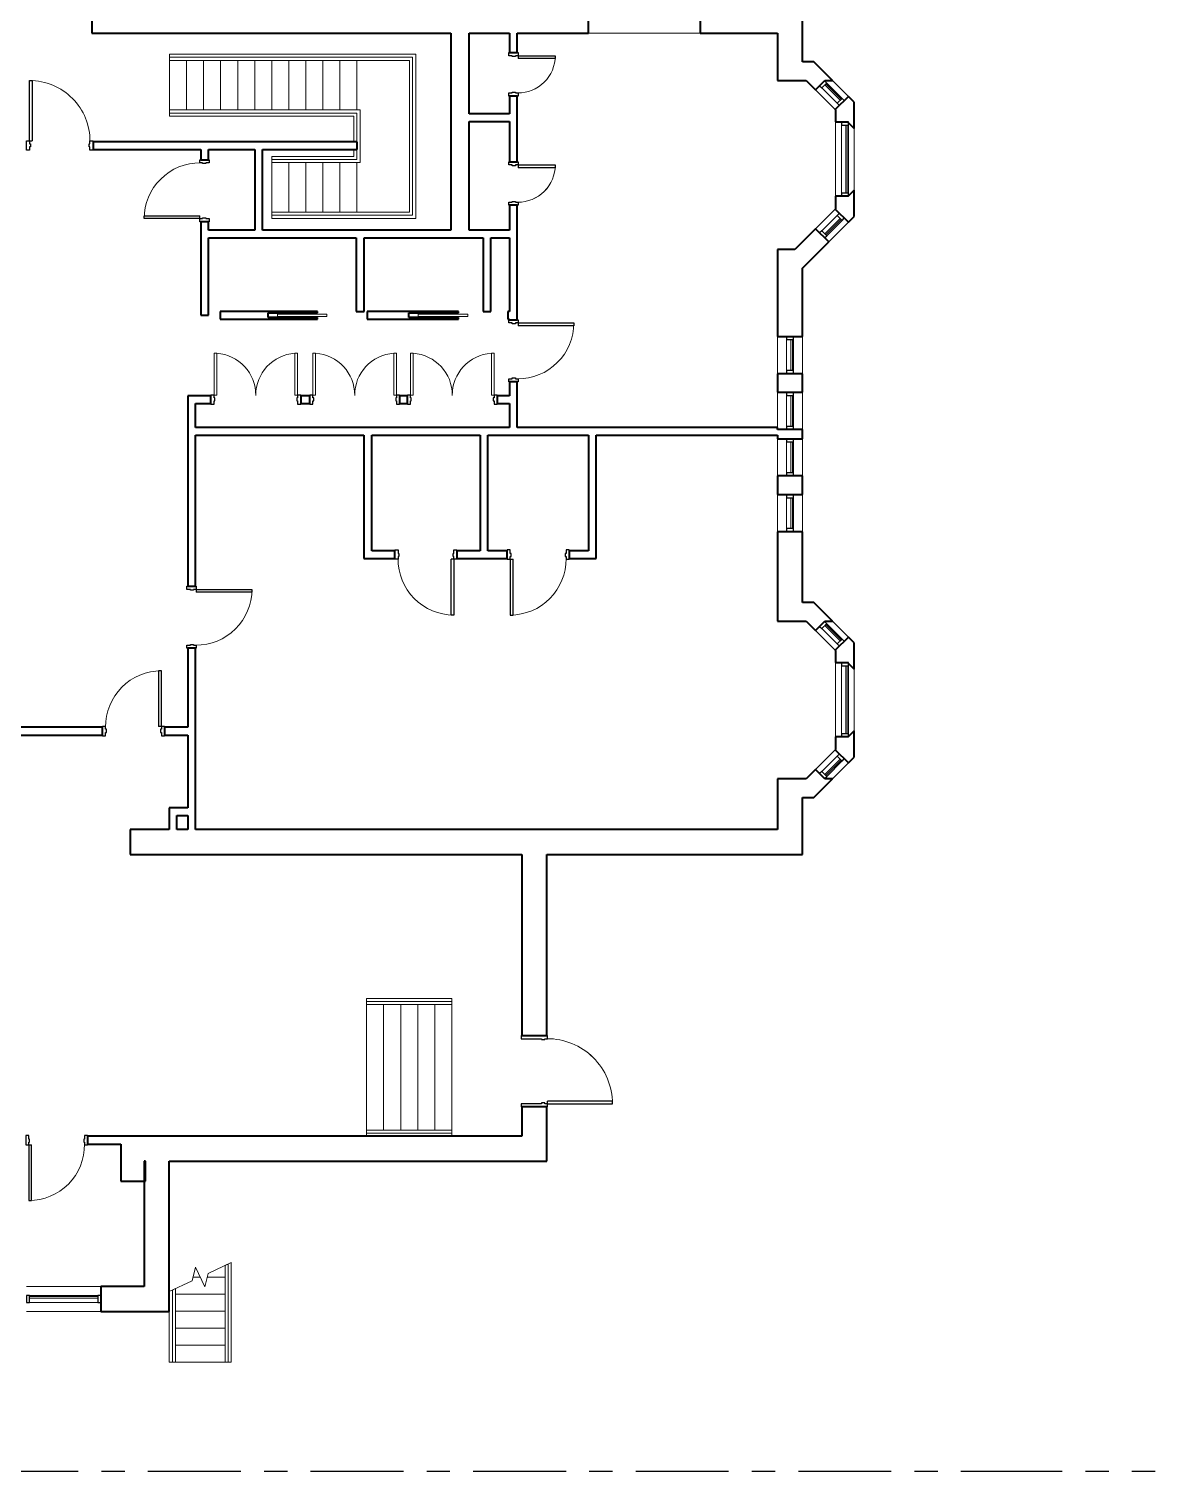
# Model space of a CAD drawing. Header units: inches. Extents: x -1361 to 84, y -1428 to 872.
# Drawn here: x -643 to 84, y -1174 to -243 of the extents above; entities that cross this region are included whole.
import ezdxf

# ---------------------------------------------------------------- set-up
doc = ezdxf.new("R2010")
doc.units = ezdxf.units.IN
doc.header["$MEASUREMENT"] = 0
doc.linetypes.add('Grid Line', pattern=[105, 60, -15, 15, -15])
for name, color, linetype, lineweight in [('A-DOOR', 31, 'Continuous', 15), ('A-DOOR-FRAM', 31, 'Continuous', 25), ('A-FLOR-HRAL', 11, 'Continuous', 9), ('A-GLAZ-CURT', 52, 'Continuous', 9), ('A-GLAZ-CWMG', 51, 'Continuous', 9), ('A-WALL', 113, 'Continuous', 15), ('I-WALL', 2, 'Continuous', 15), ('S-GRID', 1, 'Continuous', 9), ('S-STRS', 31, 'Continuous', 9), ('S-STRS-MBND', 31, 'Continuous', 9)]:
    doc.layers.add(name, color=color, linetype=linetype, lineweight=lineweight)

# ---------------------------------------------------------------- blocks, each defined once
blk = doc.blocks.new('Door-Single_CE_ - HM Door-2_ HM Frame-5121650-BASEMENT Map Export')
at = {"layer": 'A-DOOR'}
for p, q in [((16.25, -39), (16.25, -3)), ((16.25, -3), (18, -3)), ((18, -3), (18, -39)), ((18, -39), (16.25, -39))]:
    blk.add_line(p, q, dxfattribs=at)
at = {"layer": 'A-DOOR', "lineweight": 25}
for p, q in [((16.25, -39), (16.25, -3)), ((18, -3), (16.25, -3)), ((18, -3), (18, -39)), ((18, -39), (16.25, -39))]:
    blk.add_line(p, q, dxfattribs=at)
at = {"layer": 'A-DOOR', "lineweight": 9}
blk.add_arc((18, -3), 36, 179.5, 270, dxfattribs=at)
blk.add_arc((18, -3), 36, 179.5, 270, dxfattribs=at)
blk.add_arc((18, -3), 36, 179.5, 270, dxfattribs=at)
blk.add_arc((18, -3), 36, 179.5, 270, dxfattribs=at)
at = {"layer": 'A-DOOR-FRAM'}
for p, q in [((-20, 3), (-18, 3)), ((-20, -3), (-20, 3)), ((-18, 3), (-18, 0.75)), ((-18, 0.75), (-17.5, 0.75)), ((-17.5, 0.75), (-17.5, -1.25)), ((17.5, 0.75), (18, 0.75)), ((17.5, -1.25), (17.5, 0.75)), ((18, 3), (20, 3)), ((18, 0.75), (18, 3)), ((20, 3), (20, -3)), ((-18, -3), (-20, -3)), ((-18, -1.25), (-18, -3)), ((-17.5, -1.25), (-18, -1.25)), ((18, -1.25), (17.5, -1.25)), ((18, -3), (18, -1.25)), ((20, -3), (18, -3))]:
    blk.add_line(p, q, dxfattribs=at)
blk = doc.blocks.new('Door-Single_CE_ - HM Door-2_ HM Frame-5139876-BASEMENT Map Export')
at = {"layer": 'A-DOOR'}
for p, q in [((18, 39), (16.25, 39)), ((16.25, 39), (16.25, 3)), ((18, 3), (18, 39)), ((16.25, 3), (18, 3))]:
    blk.add_line(p, q, dxfattribs=at)
at = {"layer": 'A-DOOR', "lineweight": 25}
for p, q in [((18, 39), (16.25, 39)), ((16.25, 39), (16.25, 3)), ((18, 3), (18, 39)), ((18, 3), (16.25, 3))]:
    blk.add_line(p, q, dxfattribs=at)
at = {"layer": 'A-DOOR', "lineweight": 9}
blk.add_arc((18, 3), 36, 90, 180.5, dxfattribs=at)
blk.add_arc((18, 3), 36, 90, 180.5, dxfattribs=at)
blk.add_arc((18, 3), 36, 90, 180.5, dxfattribs=at)
blk.add_arc((18, 3), 36, 90, 180.5, dxfattribs=at)
at = {"layer": 'A-DOOR-FRAM'}
for p, q in [((-18, 3), (-20, 3)), ((-20, 3), (-20, -3)), ((-18, 1.25), (-18, 3)), ((-17.5, 1.25), (-18, 1.25)), ((-17.5, -0.75), (-17.5, 1.25)), ((18, 1.25), (17.5, 1.25)), ((17.5, 1.25), (17.5, -0.75)), ((20, 3), (18, 3)), ((18, 3), (18, 1.25)), ((20, -3), (20, 3)), ((-20, -3), (-18, -3)), ((-18, -3), (-18, -0.75)), ((-18, -0.75), (-17.5, -0.75)), ((17.5, -0.75), (18, -0.75)), ((18, -0.75), (18, -3)), ((18, -3), (20, -3))]:
    blk.add_line(p, q, dxfattribs=at)
blk = doc.blocks.new('Door-Single_CE_ - HM Door-2_ HM Frame-5212020-BASEMENT Map Export')
at = {"layer": 'A-DOOR'}
for p, q in [((10.25, -27), (10.25, -3)), ((10.25, -3), (12, -3)), ((12, -3), (12, -27)), ((12, -27), (10.25, -27))]:
    blk.add_line(p, q, dxfattribs=at)
at = {"layer": 'A-DOOR', "lineweight": 25}
for p, q in [((10.25, -27), (10.25, -3)), ((12, -3), (10.25, -3)), ((12, -3), (12, -27)), ((12, -27), (10.25, -27))]:
    blk.add_line(p, q, dxfattribs=at)
at = {"layer": 'A-DOOR', "lineweight": 9}
for start in [179.38763, 179.38763, 179.5, 179.5]:
    blk.add_arc((12, -3), 24, start, 270, dxfattribs=at)
at = {"layer": 'A-DOOR-FRAM'}
for p, q in [((-14, 3), (-12, 3)), ((-14, -3), (-14, 3)), ((-12, 3), (-12, 0.75)), ((-12, 0.75), (-11.5, 0.75)), ((-11.5, 0.75), (-11.5, -1.25)), ((11.5, 0.75), (12, 0.75)), ((11.5, -1.25), (11.5, 0.75)), ((12, 3), (14, 3)), ((12, 0.75), (12, 3)), ((14, 3), (14, -3)), ((-12, -3), (-14, -3)), ((-12, -1.25), (-12, -3)), ((-11.5, -1.25), (-12, -1.25)), ((12, -1.25), (11.5, -1.25)), ((12, -3), (12, -1.25)), ((14, -3), (12, -3))]:
    blk.add_line(p, q, dxfattribs=at)
blk = doc.blocks.new('Door-Single_CE_ - HM Door-2_ HM Frame-5155542-BASEMENT Map Export')
at = {"layer": 'A-DOOR'}
for p, q in [((21, 50.5), (19.25, 50.5)), ((19.25, 50.5), (19.25, 8.5)), ((21, 8.5), (21, 50.5)), ((19.25, 8.5), (21, 8.5))]:
    blk.add_line(p, q, dxfattribs=at)
at = {"layer": 'A-DOOR', "lineweight": 25}
for p, q in [((21, 50.5), (19.25, 50.5)), ((19.25, 50.5), (19.25, 8.5)), ((21, 8.5), (21, 50.5)), ((21, 8.5), (19.25, 8.5))]:
    blk.add_line(p, q, dxfattribs=at)
at = {"layer": 'A-DOOR', "lineweight": 9}
for end in [180.5, 180.5, 180.46291, 180.46291]:
    blk.add_arc((21, 8.5), 42, 90, end, dxfattribs=at)
at = {"layer": 'A-DOOR-FRAM'}
for p, q in [((-21, 8.5), (-23, 8.5)), ((-23, 8.5), (-23, -8.5)), ((-21, 6.75), (-21, 8.5)), ((-20.5, 6.75), (-21, 6.75)), ((-21, -8.5), (-21, 4.75)), ((-21, 4.75), (-20.5, 4.75)), ((-20.5, 4.75), (-20.5, 6.75)), ((21, 6.75), (20.5, 6.75)), ((20.5, 6.75), (20.5, 4.75)), ((20.5, 4.75), (21, 4.75)), ((23, 8.5), (21, 8.5)), ((21, 8.5), (21, 6.75)), ((21, 4.75), (21, -8.5)), ((23, -8.5), (23, 8.5)), ((-23, -8.5), (-21, -8.5)), ((21, -8.5), (23, -8.5))]:
    blk.add_line(p, q, dxfattribs=at)
blk = doc.blocks.new('Door-Single_CE_ - HM Door-2_ HM Frame-5154372-BASEMENT Map Export')
at = {"layer": 'A-DOOR'}
for p, q in [((17.75, -42), (17.75, -3)), ((17.75, -3), (19.5, -3)), ((19.5, -3), (19.5, -42)), ((19.5, -42), (17.75, -42))]:
    blk.add_line(p, q, dxfattribs=at)
at = {"layer": 'A-DOOR', "lineweight": 25}
for p, q in [((17.75, -42), (17.75, -3)), ((19.5, -3), (17.75, -3)), ((19.5, -3), (19.5, -42)), ((19.5, -42), (17.75, -42))]:
    blk.add_line(p, q, dxfattribs=at)
at = {"layer": 'A-DOOR', "lineweight": 9}
for start in [179.5, 179.5, 179.51962, 179.51962]:
    blk.add_arc((19.5, -3), 39, start, 270, dxfattribs=at)
at = {"layer": 'A-DOOR-FRAM'}
for p, q in [((-21.5, 3), (-19.5, 3)), ((-21.5, -3), (-21.5, 3)), ((-19.5, 3), (-19.5, 0.75)), ((-19.5, 0.75), (-19, 0.75)), ((-19, 0.75), (-19, -1.25)), ((19, 0.75), (19.5, 0.75)), ((19, -1.25), (19, 0.75)), ((19.5, 3), (21.5, 3)), ((19.5, 0.75), (19.5, 3)), ((21.5, 3), (21.5, -3)), ((-19.5, -3), (-21.5, -3)), ((-19.5, -1.25), (-19.5, -3)), ((-19, -1.25), (-19.5, -1.25)), ((19.5, -1.25), (19, -1.25)), ((19.5, -3), (19.5, -1.25)), ((21.5, -3), (19.5, -3))]:
    blk.add_line(p, q, dxfattribs=at)
blk = doc.blocks.new('Door-Double_CE_ - HM Door-2_ HM Frame-5154975-BASEMENT Map Export')
at = {"layer": 'A-DOOR'}
for p, q in [((-25.25, 30), (-27, 30)), ((-27, 30), (-27, 3)), ((-25.25, 3), (-25.25, 30)), ((27, 30), (25.25, 30)), ((25.25, 30), (25.25, 3)), ((27, 3), (27, 30)), ((-27, 3), (-25.25, 3)), ((25.25, 3), (27, 3))]:
    blk.add_line(p, q, dxfattribs=at)
at = {"layer": 'A-DOOR', "lineweight": 9}
for centre, start, end in [((-27, 3), 359.5, 86.26725), ((27, 3), 93.71158, 180.5)]:
    blk.add_arc(centre, 27, start, end, dxfattribs=at)
at = {"layer": 'A-DOOR-FRAM'}
for p, q in [((-27, 3), (-29, 3)), ((-29, 3), (-29, -3)), ((-27, 1.25), (-27, 3)), ((-26.5, 1.25), (-27, 1.25)), ((-26.5, -0.75), (-26.5, 1.25)), ((27, 1.25), (26.5, 1.25)), ((26.5, 1.25), (26.5, -0.75)), ((29, 3), (27, 3)), ((27, 3), (27, 1.25)), ((29, -3), (29, 3)), ((-29, -3), (-27, -3)), ((-27, -3), (-27, -0.75)), ((-27, -0.75), (-26.5, -0.75)), ((26.5, -0.75), (27, -0.75)), ((27, -0.75), (27, -3)), ((27, -3), (29, -3))]:
    blk.add_line(p, q, dxfattribs=at)
blk = doc.blocks.new('Railing - Railing-5157099-BASEMENT Map Export')
at = {"layer": 'A-FLOR-HRAL'}
for p, q in [((-514.3, -1040.2), (-516.3, -1041.13)), ((-516.3, -1103.59), (-516.3, -1041.13)), ((-514.3, -1103.59), (-514.3, -1040.2)), ((-514.3, -1103.59), (-516.3, -1103.59))]:
    blk.add_line(p, q, dxfattribs=at)
blk = doc.blocks.new('Railing - Railing-5157103-BASEMENT Map Export')
at = {"layer": 'A-FLOR-HRAL'}
for p, q in [((-548.3, -1056.05), (-550.3, -1056.98)), ((-550.3, -1103.59), (-550.3, -1056.98)), ((-548.3, -1103.59), (-548.3, -1056.05)), ((-548.3, -1103.59), (-550.3, -1103.59))]:
    blk.add_line(p, q, dxfattribs=at)
blk = doc.blocks.new('Railing - Railing-5157820-BASEMENT Map Export')
at = {"layer": 'A-FLOR-HRAL'}
for p, q in [((-424.85, -953.72), (-369.85, -953.72)), ((-424.85, -955.72), (-424.85, -953.72)), ((-424.85, -955.72), (-369.85, -955.72)), ((-369.85, -953.72), (-369.85, -955.72))]:
    blk.add_line(p, q, dxfattribs=at)
blk = doc.blocks.new('Railing - Railing-5157824-BASEMENT Map Export')
at = {"layer": 'A-FLOR-HRAL'}
for p, q in [((-424.85, -870.72), (-369.85, -870.72)), ((-424.85, -872.72), (-424.85, -870.72)), ((-424.85, -872.72), (-369.85, -872.72)), ((-369.85, -870.72), (-369.85, -872.72))]:
    blk.add_line(p, q, dxfattribs=at)
blk = doc.blocks.new('Railing - Railing-5194899-BASEMENT Map Export')
at = {"layer": 'A-FLOR-HRAL'}
for p, q in [((-552.11, -295.2), (-431.11, -295.2)), ((-552.11, -297.2), (-552.11, -295.2)), ((-552.11, -297.2), (-431.11, -297.2)), ((-431.11, -295.2), (-429.11, -295.2)), ((-431.11, -297.2), (-431.11, -315.73)), ((-429.11, -295.2), (-429.11, -329.2)), ((-431.11, -320.72), (-431.11, -327.2)), ((-486.11, -329.2), (-486.11, -327.2)), ((-431.11, -327.2), (-486.11, -327.2)), ((-429.11, -329.2), (-486.11, -329.2))]:
    blk.add_line(p, q, dxfattribs=at)
blk = doc.blocks.new('Railing - Railing-5194903-BASEMENT Map Export')
at = {"layer": 'A-FLOR-HRAL'}
for p, q in [((-552.11, -261.2), (-431.11, -261.2)), ((-552.11, -263.2), (-552.11, -261.2)), ((-552.11, -263.2), (-431.11, -263.2)), ((-431.11, -261.2), (-395.11, -261.2)), ((-431.11, -263.2), (-397.11, -263.2)), ((-397.11, -263.2), (-397.11, -361.2)), ((-395.11, -261.2), (-395.11, -363.2)), ((-486.11, -363.2), (-486.11, -361.2)), ((-431.11, -361.2), (-486.11, -361.2)), ((-397.11, -361.2), (-431.11, -361.2)), ((-431.11, -363.2), (-486.11, -363.2)), ((-395.11, -363.2), (-431.11, -363.2))]:
    blk.add_line(p, q, dxfattribs=at)
blk = doc.blocks.new('Door-Pocket-Single - Single Pocket Door-5172794-BASEMENT Map Export')
at = {"layer": 'A-DOOR'}
for p, q in [((-10, 0.75), (-42, 0.75)), ((-42, 0.75), (-42, -0.75)), ((-10, -0.75), (-10, 0.75)), ((-42, -0.75), (-10, -0.75))]:
    blk.add_line(p, q, dxfattribs=at)
blk = doc.blocks.new('System Panel - zGlazed-5232439-BASEMENT Map Export')
at = {"layer": 'A-GLAZ-CURT', "lineweight": 15}
for p, q in [((22, 1.5), (-22, 1.5)), ((-22, 1.5), (-22, 0.5)), ((-22, 0.5), (22, 0.5)), ((22, 0.5), (22, 1.5))]:
    blk.add_line(p, q, dxfattribs=at)
blk = doc.blocks.new('Rectangular Mullion - 4 1_2_ x 2_ Rectangular_CE_-5231149-BASEMENT Map Export')
at = {"layer": 'A-GLAZ-CWMG'}
for p, q in [((-598.49, -1060.47), (-642.49, -1060.47)), ((-598.49, -1064.97), (-642.49, -1064.97))]:
    blk.add_line(p, q, dxfattribs=at)
blk = doc.blocks.new('Rectangular Mullion - 4 1_2_ x 2_ Rectangular_CE_-5218122-BASEMENT Map Export')
at = {"layer": 'A-GLAZ-CWMG', "lineweight": 25}
for p, q in [((-2, 2.25), (0, 2.25)), ((-2, -2.25), (-2, 2.25)), ((0, 2.25), (0, -2.25)), ((0, -2.25), (-2, -2.25))]:
    blk.add_line(p, q, dxfattribs=at)
blk = doc.blocks.new('Rectangular Mullion - 4 1_2_ x 2_ Rectangular_CE_-5218123-BASEMENT Map Export')
at = {"layer": 'A-GLAZ-CWMG', "lineweight": 25}
for p, q in [((0, 2.25), (-2, 2.25)), ((-2, 2.25), (-2, -2.25)), ((0, -2.25), (0, 2.25)), ((-2, -2.25), (0, -2.25))]:
    blk.add_line(p, q, dxfattribs=at)
blk = doc.blocks.new('System Panel - zGlazed-5233774-BASEMENT Map Export')
at = {"layer": 'A-GLAZ-CURT', "lineweight": 15}
for p, q in [((22, -0.5), (-22, -0.5)), ((-22, -0.5), (-22, -1.5)), ((-22, -1.5), (22, -1.5)), ((22, -1.5), (22, -0.5))]:
    blk.add_line(p, q, dxfattribs=at)
blk = doc.blocks.new('Rectangular Mullion - 4 1_2_ x 2_ Rectangular_CE_-5233773-BASEMENT Map Export')
at = {"layer": 'A-GLAZ-CWMG'}
for p, q in [((-118.19, -653.96), (-118.19, -697.96)), ((-113.69, -653.96), (-113.69, -697.96))]:
    blk.add_line(p, q, dxfattribs=at)
blk = doc.blocks.new('Rectangular Mullion - 4 1_2_ x 2_ Rectangular_CE_-5233283-BASEMENT Map Export')
at = {"layer": 'A-GLAZ-CWMG', "lineweight": 25}
for p, q in [((-2, 2.25), (0, 2.25)), ((-2, -2.25), (-2, 2.25)), ((0, 2.25), (0, -2.25)), ((0, -2.25), (-2, -2.25))]:
    blk.add_line(p, q, dxfattribs=at)
blk = doc.blocks.new('Rectangular Mullion - 4 1_2_ x 2_ Rectangular_CE_-5233284-BASEMENT Map Export')
at = {"layer": 'A-GLAZ-CWMG', "lineweight": 25}
for p, q in [((0, 2.25), (-2, 2.25)), ((-2, 2.25), (-2, -2.25)), ((0, -2.25), (0, 2.25)), ((-2, -2.25), (0, -2.25))]:
    blk.add_line(p, q, dxfattribs=at)
blk = doc.blocks.new('System Panel - zGlazed-5233282-BASEMENT Map Export')
at = {"layer": 'A-GLAZ-CURT', "lineweight": 15}
for p, q in [((7, -0.5), (-7, -0.5)), ((-7, -0.5), (-7, -1.5)), ((-7, -1.5), (7, -1.5)), ((7, -1.5), (7, -0.5))]:
    blk.add_line(p, q, dxfattribs=at)
blk = doc.blocks.new('Rectangular Mullion - 4 1_2_ x 2_ Rectangular_CE_-5233258-BASEMENT Map Export')
at = {"layer": 'A-GLAZ-CWMG'}
for p, q in [((-1132.11, -636.74), (-1122.21, -626.84)), ((-1128.93, -639.92), (-1119.03, -630.02))]:
    blk.add_line(p, q, dxfattribs=at)
blk = doc.blocks.new('System Panel - zGlazed-5233281-BASEMENT Map Export')
at = {"layer": 'A-GLAZ-CURT', "lineweight": 15}
for p, q in [((7, 1.5), (-7, 1.5)), ((-7, 1.5), (-7, 0.5)), ((-7, 0.5), (7, 0.5)), ((7, 0.5), (7, 1.5))]:
    blk.add_line(p, q, dxfattribs=at)
blk = doc.blocks.new('Rectangular Mullion - 4 1_2_ x 2_ Rectangular_CE_-5233087-BASEMENT Map Export')
at = {"layer": 'A-GLAZ-CWMG'}
for p, q in [((-1132.11, -715.46), (-1122.21, -725.36)), ((-1128.93, -712.28), (-1119.03, -722.18))]:
    blk.add_line(p, q, dxfattribs=at)
blk = doc.blocks.new('System Panel - zGlazed-5234465-BASEMENT Map Export')
at = {"layer": 'A-GLAZ-CURT', "lineweight": 15}
for p, q in [((10, -0.5), (-10, -0.5)), ((-10, -0.5), (-10, -1.5)), ((-10, -1.5), (10, -1.5)), ((10, -1.5), (10, -0.5))]:
    blk.add_line(p, q, dxfattribs=at)
blk = doc.blocks.new('Rectangular Mullion - 4 1_2_ x 2_ Rectangular_CE_-5234464-BASEMENT Map Export')
at = {"layer": 'A-GLAZ-CWMG'}
for p, q in [((-153.65, -545.48), (-153.65, -565.48)), ((-149.15, -545.48), (-149.15, -565.48))]:
    blk.add_line(p, q, dxfattribs=at)

msp = doc.modelspace()

# ---------------------------------------------------------------- linework, layer by layer
at = {"layer": 'A-WALL', "lineweight": 40}
for p, q in [((-370.54, -245.72), (-370.54, -372.72)), ((-358.54, -297.72), (-358.54, -245.72)), ((-159.4, -264.24), (-159.4, -276.24)), ((-135.97, -264.24), (-143.4, -264.24)), ((-123.97, -276.24), (-135.97, -264.24)), ((-159.4, -276.24), (-140.94, -276.24)), ((-140.94, -276.24), (-134.92, -282.26)), ((-134.92, -282.26), (-128.9, -276.24)), ((-128.9, -276.24), (-123.97, -276.24)), ((-113.71, -286.5), (-122.19, -294.98)), ((-109.94, -290.26), (-113.71, -286.5)), ((-122.19, -294.98), (-121.94, -295.24)), ((-121.94, -295.24), (-121.94, -302.96)), ((-109.94, -307.24), (-109.94, -290.26)), ((-358.54, -372.72), (-358.54, -302.72)), ((-121.94, -302.96), (-114.21, -302.96)), ((-114.21, -302.96), (-109.94, -307.24)), ((-121.94, -350.96), (-121.94, -358.96)), ((-113.94, -350.96), (-121.94, -350.96)), ((-109.94, -346.96), (-113.94, -350.96)), ((-109.94, -363.93), (-109.94, -346.96)), ((-121.94, -358.96), (-122.19, -359.21)), ((-122.19, -359.21), (-113.71, -367.7)), ((-134.92, -371.94), (-148.21, -385.24)), ((-126.43, -380.43), (-134.92, -371.94)), ((-113.71, -367.7), (-109.94, -363.93)), ((-143.24, -397.24), (-126.43, -380.43)), ((-148.21, -385.24), (-159.4, -385.24)), ((-159.4, -385.24), (-159.4, -397.24)), ((-143.4, -397.24), (-143.24, -397.24)), ((-159.4, -613.24), (-159.4, -625.24)), ((-135.97, -613.24), (-143.4, -613.24)), ((-123.97, -625.24), (-135.97, -613.24)), ((-159.4, -625.24), (-140.94, -625.24)), ((-140.94, -625.24), (-134.92, -631.26)), ((-134.92, -631.26), (-128.9, -625.24)), ((-128.9, -625.24), (-123.97, -625.24)), ((-113.71, -635.5), (-122.19, -643.98)), ((-109.94, -639.26), (-113.71, -635.5)), ((-109.94, -656.24), (-109.94, -639.26)), ((-122.19, -643.98), (-121.94, -644.24)), ((-121.94, -644.24), (-121.94, -651.96)), ((-121.94, -651.96), (-114.21, -651.96)), ((-114.21, -651.96), (-109.94, -656.24)), ((-109.94, -695.96), (-113.94, -699.96)), ((-109.94, -712.93), (-109.94, -695.96)), ((-121.94, -699.96), (-121.94, -707.96)), ((-113.94, -699.96), (-121.94, -699.96)), ((-121.94, -707.96), (-122.19, -708.21)), ((-122.19, -708.21), (-113.71, -716.7)), ((-113.71, -716.7), (-109.94, -712.93)), ((-134.92, -720.94), (-140.94, -726.96)), ((-128.9, -726.96), (-134.92, -720.94)), ((-140.94, -726.96), (-159.4, -726.96)), ((-159.4, -726.96), (-159.4, -738.96)), ((-135.97, -738.96), (-123.97, -726.96)), ((-123.97, -726.96), (-128.9, -726.96)), ((-143.4, -738.96), (-135.97, -738.96))]:
    msp.add_line(p, q, dxfattribs=at)
at = {"layer": 'A-WALL'}
for p, q in [((-123.97, -276.24), (-113.71, -286.5)), ((-122.19, -294.98), (-134.92, -282.26)), ((-121.94, -350.96), (-121.94, -302.96)), ((-109.94, -307.24), (-109.94, -346.96)), ((-134.92, -371.94), (-122.19, -359.21)), ((-113.71, -367.7), (-126.43, -380.43)), ((-122.19, -643.98), (-134.92, -631.26)), ((-123.97, -625.24), (-113.71, -635.5)), ((-121.94, -699.96), (-121.94, -651.96)), ((-109.94, -656.24), (-109.94, -695.96)), ((-134.92, -720.94), (-122.19, -708.21)), ((-113.71, -716.7), (-123.97, -726.96))]:
    msp.add_line(p, q, dxfattribs=at)
at = {"layer": 'I-WALL', "lineweight": 40}
for p, q in [((-602.36, -229.72), (-602.36, -245.72)), ((-281.54, -245.72), (-281.54, -229.72)), ((-209.54, -229.72), (-209.54, -245.72)), ((-143.4, -264.24), (-143.4, -229.72)), ((-602.36, -245.72), (-370.54, -245.72)), ((-358.54, -245.72), (-332.54, -245.72)), ((-332.54, -245.72), (-332.54, -258.22)), ((-327.54, -245.72), (-281.54, -245.72)), ((-327.54, -258.22), (-327.54, -245.72)), ((-209.54, -245.72), (-159.4, -245.72)), ((-159.4, -245.72), (-159.4, -264.24)), ((-332.54, -258.22), (-327.54, -258.22)), ((-327.54, -286.22), (-332.54, -286.22)), ((-332.54, -286.22), (-332.54, -297.72)), ((-327.54, -328.72), (-327.54, -286.22)), ((-332.54, -297.72), (-358.54, -297.72)), ((-358.54, -302.72), (-332.54, -302.72)), ((-332.54, -302.72), (-332.54, -328.72)), ((-430.99, -315.72), (-601.49, -315.72)), ((-601.49, -315.72), (-601.49, -320.72)), ((-430.99, -320.72), (-430.99, -315.72)), ((-601.49, -320.72), (-531.99, -320.72)), ((-531.99, -320.72), (-531.99, -327.37)), ((-526.99, -327.37), (-526.99, -320.72)), ((-526.99, -320.72), (-496.99, -320.72)), ((-496.99, -320.72), (-496.99, -372.72)), ((-491.99, -320.72), (-430.99, -320.72)), ((-491.99, -372.72), (-491.99, -320.72)), ((-531.99, -327.37), (-526.99, -327.37)), ((-332.54, -328.72), (-327.54, -328.72)), ((-327.54, -356.72), (-332.54, -356.72)), ((-332.54, -356.72), (-332.54, -372.72)), ((-327.54, -430.72), (-327.54, -356.72)), ((-526.99, -367.37), (-531.99, -367.37)), ((-531.99, -367.37), (-531.99, -427.72)), ((-526.99, -372.72), (-526.99, -367.37)), ((-496.99, -372.72), (-526.99, -372.72)), ((-526.99, -427.72), (-526.99, -377.72)), ((-526.99, -377.72), (-431.49, -377.72)), ((-370.54, -372.72), (-491.99, -372.72)), ((-431.49, -377.72), (-431.49, -425.22)), ((-426.49, -377.72), (-349.54, -377.72)), ((-426.49, -425.22), (-426.49, -377.72)), ((-332.54, -372.72), (-358.54, -372.72)), ((-349.54, -377.72), (-349.54, -425.22)), ((-344.54, -377.72), (-332.54, -377.72)), ((-344.54, -425.22), (-344.54, -377.72)), ((-332.54, -377.72), (-332.54, -425.22)), ((-159.4, -397.24), (-159.4, -441.48)), ((-143.4, -441.48), (-143.4, -397.24)), ((-531.99, -427.72), (-526.99, -427.72)), ((-456.49, -425.22), (-519.4, -425.22)), ((-519.4, -425.22), (-519.4, -430.22)), ((-488.49, -429.22), (-488.49, -426.22)), ((-488.49, -426.22), (-456.49, -426.22)), ((-456.49, -426.22), (-456.49, -425.22)), ((-431.49, -425.22), (-426.49, -425.22)), ((-365.54, -425.22), (-424.49, -425.22)), ((-424.49, -425.22), (-424.49, -430.22)), ((-397.54, -429.22), (-397.54, -426.22)), ((-397.54, -426.22), (-365.54, -426.22)), ((-365.54, -426.22), (-365.54, -425.22)), ((-349.54, -425.22), (-344.54, -425.22)), ((-332.54, -425.22), (-333.54, -425.22)), ((-333.54, -425.22), (-333.54, -430.22)), ((-519.4, -430.22), (-456.49, -430.22)), ((-456.49, -429.22), (-488.49, -429.22)), ((-456.49, -430.22), (-456.49, -429.22)), ((-424.49, -430.22), (-365.54, -430.22)), ((-365.54, -429.22), (-397.54, -429.22)), ((-365.54, -430.22), (-365.54, -429.22)), ((-333.54, -430.22), (-332.54, -430.22)), ((-332.54, -430.22), (-332.54, -430.72)), ((-332.54, -430.72), (-327.54, -430.72)), ((-159.4, -441.48), (-143.4, -441.48)), ((-143.4, -465.48), (-159.4, -465.48)), ((-159.4, -465.48), (-159.4, -477.48)), ((-143.4, -477.48), (-143.4, -465.48)), ((-327.54, -470.72), (-332.54, -470.72)), ((-332.54, -470.72), (-332.54, -479.72)), ((-327.54, -500.22), (-327.54, -470.72)), ((-540.4, -479.72), (-540.4, -602.67)), ((-525.4, -479.72), (-540.4, -479.72)), ((-525.4, -484.72), (-525.4, -479.72)), ((-461.54, -479.72), (-467.4, -479.72)), ((-467.4, -479.72), (-467.4, -484.72)), ((-461.54, -484.72), (-461.54, -479.72)), ((-398.54, -479.72), (-403.54, -479.72)), ((-403.54, -479.72), (-403.54, -484.72)), ((-398.54, -484.72), (-398.54, -479.72)), ((-332.54, -479.72), (-340.54, -479.72)), ((-340.54, -479.72), (-340.54, -484.72)), ((-159.4, -477.48), (-143.4, -477.48)), ((-535.4, -500.22), (-535.4, -484.72)), ((-535.4, -484.72), (-525.4, -484.72)), ((-467.4, -484.72), (-461.54, -484.72)), ((-403.54, -484.72), (-398.54, -484.72)), ((-340.54, -484.72), (-332.54, -484.72)), ((-332.54, -484.72), (-332.54, -500.22)), ((-332.54, -500.22), (-535.4, -500.22)), ((-159.4, -500.22), (-327.54, -500.22)), ((-159.4, -501.48), (-159.4, -500.22)), ((-143.4, -501.48), (-159.4, -501.48)), ((-143.4, -507.48), (-143.4, -501.48)), ((-535.4, -602.67), (-535.4, -505.22)), ((-535.4, -505.22), (-426.54, -505.22)), ((-426.54, -505.22), (-426.54, -584.72)), ((-421.54, -505.22), (-351.54, -505.22)), ((-421.54, -579.72), (-421.54, -505.22)), ((-351.54, -505.22), (-351.54, -579.72)), ((-346.54, -505.22), (-281.54, -505.22)), ((-346.54, -579.72), (-346.54, -505.22)), ((-281.54, -505.22), (-281.54, -579.72)), ((-276.54, -505.22), (-159.4, -505.22)), ((-276.54, -584.72), (-276.54, -505.22)), ((-159.4, -505.22), (-159.4, -507.48)), ((-159.4, -507.48), (-143.4, -507.48)), ((-143.4, -531.48), (-159.4, -531.48)), ((-159.4, -531.48), (-159.4, -543.48)), ((-143.4, -543.48), (-143.4, -531.48)), ((-159.4, -543.48), (-143.4, -543.48)), ((-143.4, -567.48), (-159.4, -567.48)), ((-159.4, -567.48), (-159.4, -613.24)), ((-143.4, -613.24), (-143.4, -567.48)), ((-426.54, -584.72), (-406.54, -584.72)), ((-406.54, -579.72), (-421.54, -579.72)), ((-406.54, -584.72), (-406.54, -579.72)), ((-351.54, -579.72), (-366.54, -579.72)), ((-366.54, -579.72), (-366.54, -584.72)), ((-366.54, -584.72), (-334.04, -584.72)), ((-334.04, -579.72), (-346.54, -579.72)), ((-334.04, -584.72), (-334.04, -579.72)), ((-281.54, -579.72), (-294.04, -579.72)), ((-294.04, -579.72), (-294.04, -584.72)), ((-294.04, -584.72), (-276.54, -584.72)), ((-540.4, -602.67), (-535.4, -602.67)), ((-535.4, -642.67), (-540.4, -642.67)), ((-540.4, -642.67), (-540.4, -693.72)), ((-535.4, -759.72), (-535.4, -642.67)), ((-595.4, -693.72), (-682.49, -693.72)), ((-595.4, -698.72), (-595.4, -693.72)), ((-540.4, -693.72), (-555.4, -693.72)), ((-555.4, -693.72), (-555.4, -698.72)), ((-682.49, -698.72), (-595.4, -698.72)), ((-555.4, -698.72), (-540.4, -698.72)), ((-540.4, -698.72), (-540.4, -745.72)), ((-159.4, -738.96), (-159.4, -759.72)), ((-143.4, -775.72), (-143.4, -738.96)), ((-552.4, -745.72), (-552.4, -759.72)), ((-540.4, -745.72), (-552.4, -745.72)), ((-547.4, -759.72), (-547.4, -750.72)), ((-547.4, -750.72), (-540.4, -750.72)), ((-540.4, -750.72), (-540.4, -759.72)), ((-552.4, -759.72), (-577.56, -759.72)), ((-577.56, -759.72), (-577.56, -775.72)), ((-540.4, -759.72), (-547.4, -759.72)), ((-159.4, -759.72), (-535.4, -759.72)), ((-577.56, -775.72), (-324.56, -775.72)), ((-324.56, -775.72), (-324.56, -892.72)), ((-308.56, -775.72), (-143.4, -775.72)), ((-308.56, -892.72), (-308.56, -775.72)), ((-324.56, -892.72), (-308.56, -892.72)), ((-324.56, -938.72), (-324.56, -957.72)), ((-308.56, -938.72), (-324.56, -938.72)), ((-308.56, -973.72), (-308.56, -938.72)), ((-324.56, -957.72), (-605.01, -957.72)), ((-605.01, -957.72), (-605.01, -962.72)), ((-605.01, -962.72), (-583.56, -962.72)), ((-583.56, -962.72), (-583.56, -986.72)), ((-568.4, -973.72), (-568.4, -1054.72)), ((-567.56, -973.72), (-568.4, -973.72)), ((-567.56, -986.72), (-567.56, -973.72)), ((-552.4, -973.72), (-308.56, -973.72)), ((-552.4, -1070.72), (-552.4, -973.72)), ((-583.56, -986.72), (-567.56, -986.72)), ((-568.4, -1054.72), (-596.49, -1054.72)), ((-596.49, -1054.72), (-596.49, -1070.72)), ((-596.49, -1070.72), (-552.4, -1070.72))]:
    msp.add_line(p, q, dxfattribs=at)
at = {"layer": 'I-WALL'}
for p, q in [((-209.54, -245.72), (-281.54, -245.72)), ((-159.4, -465.48), (-159.4, -441.48)), ((-143.4, -441.48), (-143.4, -465.48)), ((-159.4, -500.22), (-159.4, -477.48)), ((-143.4, -477.48), (-143.4, -501.48)), ((-159.4, -531.48), (-159.4, -507.48)), ((-143.4, -507.48), (-143.4, -531.48)), ((-159.4, -567.48), (-159.4, -543.48)), ((-143.4, -543.48), (-143.4, -567.48)), ((-644.49, -1054.72), (-596.49, -1054.72)), ((-596.49, -1070.72), (-644.49, -1070.72))]:
    msp.add_line(p, q, dxfattribs=at)
at = {"layer": 'S-GRID', "linetype": 'Grid Line', "lineweight": 25}
for p, q in [((-1196.03, -1173.88), (-35.59, -1173.88)), ((-35.59, -1173.88), (84.41, -1173.88))]:
    msp.add_line(p, q, dxfattribs=at)
at = {"layer": 'S-STRS'}
for p, q in [((-552.11, -259.2), (-552.11, -261.2)), ((-552.11, -259.2), (-428.94, -259.2)), ((-393.11, -259.2), (-428.94, -259.2)), ((-393.11, -365.2), (-393.11, -259.2)), ((-552.11, -263.2), (-552.11, -295.2)), ((-541.11, -263.2), (-541.11, -295.2)), ((-530.11, -263.2), (-530.11, -295.2)), ((-519.11, -263.2), (-519.11, -295.2)), ((-508.11, -263.2), (-508.11, -295.2)), ((-497.11, -263.2), (-497.11, -295.2)), ((-486.11, -263.2), (-486.11, -295.2)), ((-475.11, -263.2), (-475.11, -295.2)), ((-464.11, -263.2), (-464.11, -295.2)), ((-453.11, -263.2), (-453.11, -295.2)), ((-442.11, -263.2), (-442.11, -295.2)), ((-431.11, -263.2), (-431.11, -295.2)), ((-552.11, -297.2), (-552.11, -299.2)), ((-552.11, -299.2), (-433.11, -299.2)), ((-433.11, -299.2), (-433.11, -315.72)), ((-486.11, -325.2), (-486.11, -327.2)), ((-433.11, -325.2), (-486.11, -325.2)), ((-433.11, -320.72), (-433.11, -325.2)), ((-486.11, -361.2), (-486.11, -329.2)), ((-475.11, -361.2), (-475.11, -329.2)), ((-464.11, -361.2), (-464.11, -329.2)), ((-453.11, -361.2), (-453.11, -329.2)), ((-442.11, -361.2), (-442.11, -329.2)), ((-431.11, -361.2), (-431.11, -329.2)), ((-486.11, -363.2), (-486.11, -365.2)), ((-422.29, -365.2), (-486.11, -365.2)), ((-422.29, -365.2), (-393.11, -365.2)), ((-424.85, -868.72), (-424.85, -870.72)), ((-424.85, -868.72), (-369.85, -868.72)), ((-424.85, -872.72), (-424.85, -953.72)), ((-413.85, -872.72), (-413.85, -953.72)), ((-402.85, -872.72), (-402.85, -953.72)), ((-391.85, -872.72), (-391.85, -953.72)), ((-380.85, -872.72), (-380.85, -953.72)), ((-369.85, -870.72), (-369.85, -868.72)), ((-369.85, -872.72), (-369.85, -953.72)), ((-424.85, -955.72), (-424.85, -957.72)), ((-369.85, -957.72), (-369.85, -955.72)), ((-512.3, -1103.59), (-512.3, -1039.26)), ((-536.82, -1048.59), (-532.3, -1048.59)), ((-527.78, -1048.59), (-516.3, -1048.59)), ((-552.3, -1103.59), (-552.3, -1057.92)), ((-548.3, -1059.59), (-516.3, -1059.59)), ((-548.3, -1070.59), (-516.3, -1070.59)), ((-548.3, -1081.59), (-516.3, -1081.59)), ((-548.3, -1092.59), (-516.3, -1092.59)), ((-552.3, -1103.59), (-550.3, -1103.59)), ((-548.3, -1103.59), (-516.3, -1103.59)), ((-514.3, -1103.59), (-512.3, -1103.59))]:
    msp.add_line(p, q, dxfattribs=at)
at = {"layer": 'S-STRS-MBND'}
for p, q in [((-535.27, -1042.22), (-537.4, -1050.97)), ((-529.33, -1054.96), (-535.27, -1042.22)), ((-512.3, -1039.26), (-527.2, -1046.21)), ((-537.4, -1050.97), (-552.3, -1057.92)), ((-527.2, -1046.21), (-529.33, -1054.96))]:
    msp.add_line(p, q, dxfattribs=at)

# ---------------------------------------------------------------- block references
at = {"layer": 'A-DOOR', "lineweight": 9}
for name, p, rotation in [('Door-Single_CE_ - HM Door-2_ HM Frame-5212020-BASEMENT Map Export', (-330.04, -272.22), 89.99999999999972), ('Door-Single_CE_ - HM Door-2_ HM Frame-5154372-BASEMENT Map Export', (-622.99, -318.22), 180), ('Door-Single_CE_ - HM Door-2_ HM Frame-5121650-BASEMENT Map Export', (-529.49, -347.37), 269.9999999999997), ('Door-Single_CE_ - HM Door-2_ HM Frame-5212020-BASEMENT Map Export', (-330.04, -342.72), 89.99999999999972), ('Door-Single_CE_ - HM Door-2_ HM Frame-5121650-BASEMENT Map Export', (-330.04, -450.72), 89.99999999999972), ('Door-Single_CE_ - HM Door-2_ HM Frame-5139876-BASEMENT Map Export', (-314.04, -582.22), 180), ('Door-Single_CE_ - HM Door-2_ HM Frame-5121650-BASEMENT Map Export', (-537.9, -622.67), 89.99999999999969), ('Door-Single_CE_ - HM Door-2_ HM Frame-5155542-BASEMENT Map Export', (-316.56, -915.72), 269.9999999999997), ('Door-Single_CE_ - HM Door-2_ HM Frame-5139876-BASEMENT Map Export', (-625.01, -960.22), 180)]:
    msp.add_blockref(name, p, dxfattribs=dict(at, rotation=rotation))
at = {"layer": 'A-DOOR'}
for name, p in [('Door-Pocket-Single - Single Pocket Door-5172794-BASEMENT Map Export', (-440.49, -427.72)), ('Door-Pocket-Single - Single Pocket Door-5172794-BASEMENT Map Export', (-349.54, -427.72)), ('Door-Double_CE_ - HM Door-2_ HM Frame-5154975-BASEMENT Map Export', (-496.4, -482.22)), ('Door-Double_CE_ - HM Door-2_ HM Frame-5154975-BASEMENT Map Export', (-432.54, -482.22)), ('Door-Double_CE_ - HM Door-2_ HM Frame-5154975-BASEMENT Map Export', (-369.54, -482.22))]:
    msp.add_blockref(name, p, dxfattribs=at)
at = {"layer": 'A-DOOR', "lineweight": 9}
for name, p in [('Door-Single_CE_ - HM Door-2_ HM Frame-5121650-BASEMENT Map Export', (-386.54, -582.22)), ('Door-Single_CE_ - HM Door-2_ HM Frame-5139876-BASEMENT Map Export', (-575.4, -696.22))]:
    msp.add_blockref(name, p, dxfattribs=at)
at = {"layer": 'A-FLOR-HRAL'}
for name in ['Railing - Railing-5194903-BASEMENT Map Export', 'Railing - Railing-5194899-BASEMENT Map Export', 'Railing - Railing-5157824-BASEMENT Map Export', 'Railing - Railing-5157820-BASEMENT Map Export', 'Railing - Railing-5157099-BASEMENT Map Export', 'Railing - Railing-5157103-BASEMENT Map Export']:
    msp.add_blockref(name, (0, 0), dxfattribs=at)
at = {"layer": 'A-GLAZ-CURT'}
for name, p, rotation in [('System Panel - zGlazed-5233281-BASEMENT Map Export', (-124.31, -284.38), 314.9999999999997), ('System Panel - zGlazed-5233774-BASEMENT Map Export', (-115.94, -326.96), 89.99999999999972), ('System Panel - zGlazed-5233282-BASEMENT Map Export', (-124.31, -369.82), 44.99999999999932), ('System Panel - zGlazed-5234465-BASEMENT Map Export', (-151.4, -453.48), 89.99999999999953), ('System Panel - zGlazed-5234465-BASEMENT Map Export', (-151.4, -489.48), 89.99999999999953), ('System Panel - zGlazed-5234465-BASEMENT Map Export', (-151.4, -519.48), 89.99999999999953), ('System Panel - zGlazed-5234465-BASEMENT Map Export', (-151.4, -555.48), 89.99999999999953), ('System Panel - zGlazed-5233281-BASEMENT Map Export', (-124.31, -633.38), 314.9999999999997), ('System Panel - zGlazed-5233774-BASEMENT Map Export', (-115.94, -675.96), 89.99999999999972), ('System Panel - zGlazed-5233282-BASEMENT Map Export', (-124.31, -718.82), 44.99999999999932)]:
    msp.add_blockref(name, p, dxfattribs=dict(at, rotation=rotation))
msp.add_blockref('System Panel - zGlazed-5232439-BASEMENT Map Export', (-620.49, -1062.72), dxfattribs=at)
at = {"layer": 'A-GLAZ-CWMG'}
for name, p, rotation in [('Rectangular Mullion - 4 1_2_ x 2_ Rectangular_CE_-5218123-BASEMENT Map Export', (-130.68, -278.01), 134.9999999999997), ('Rectangular Mullion - 4 1_2_ x 2_ Rectangular_CE_-5233087-BASEMENT Map Export', (-1249.89, -1003.2), 180), ('Rectangular Mullion - 4 1_2_ x 2_ Rectangular_CE_-5233284-BASEMENT Map Export', (-115.94, -350.96), 269.9999999999997), ('Rectangular Mullion - 4 1_2_ x 2_ Rectangular_CE_-5233258-BASEMENT Map Export', (-1249.89, -1003.2), 180), ('Rectangular Mullion - 4 1_2_ x 2_ Rectangular_CE_-5233284-BASEMENT Map Export', (-130.68, -376.19), 224.9999999999993), ('Rectangular Mullion - 4 1_2_ x 2_ Rectangular_CE_-5233284-BASEMENT Map Export', (-151.4, -465.48), 269.9999999999995), ('Rectangular Mullion - 4 1_2_ x 2_ Rectangular_CE_-5233284-BASEMENT Map Export', (-151.4, -501.48), 269.9999999999995), ('Rectangular Mullion - 4 1_2_ x 2_ Rectangular_CE_-5233284-BASEMENT Map Export', (-151.4, -531.48), 269.9999999999995), ('Rectangular Mullion - 4 1_2_ x 2_ Rectangular_CE_-5233284-BASEMENT Map Export', (-151.4, -567.48), 269.9999999999995), ('Rectangular Mullion - 4 1_2_ x 2_ Rectangular_CE_-5218123-BASEMENT Map Export', (-130.68, -627.01), 134.9999999999997), ('Rectangular Mullion - 4 1_2_ x 2_ Rectangular_CE_-5233087-BASEMENT Map Export', (-1249.89, -1352.2), 180), ('Rectangular Mullion - 4 1_2_ x 2_ Rectangular_CE_-5233284-BASEMENT Map Export', (-115.94, -699.96), 269.9999999999997), ('Rectangular Mullion - 4 1_2_ x 2_ Rectangular_CE_-5233258-BASEMENT Map Export', (-1249.89, -1352.2), 180), ('Rectangular Mullion - 4 1_2_ x 2_ Rectangular_CE_-5233284-BASEMENT Map Export', (-130.68, -725.19), 224.9999999999993), ('Rectangular Mullion - 4 1_2_ x 2_ Rectangular_CE_-5218123-BASEMENT Map Export', (-644.49, -1062.72), 180)]:
    msp.add_blockref(name, p, dxfattribs=dict(at, rotation=rotation))
at = {"layer": 'A-GLAZ-CWMG', "extrusion": (0, 0, -1)}
for name, p, rotation in [('Rectangular Mullion - 4 1_2_ x 2_ Rectangular_CE_-5218122-BASEMENT Map Export', (117.95, -290.74), 225.0000000000003), ('Rectangular Mullion - 4 1_2_ x 2_ Rectangular_CE_-5233283-BASEMENT Map Export', (115.94, -302.96), 90.0000000000003), ('Rectangular Mullion - 4 1_2_ x 2_ Rectangular_CE_-5233283-BASEMENT Map Export', (117.95, -363.46), 135.0000000000006), ('Rectangular Mullion - 4 1_2_ x 2_ Rectangular_CE_-5233283-BASEMENT Map Export', (151.4, -441.48), 90.00000000000047), ('Rectangular Mullion - 4 1_2_ x 2_ Rectangular_CE_-5233283-BASEMENT Map Export', (151.4, -477.48), 90.00000000000047), ('Rectangular Mullion - 4 1_2_ x 2_ Rectangular_CE_-5233283-BASEMENT Map Export', (151.4, -507.48), 90.00000000000047), ('Rectangular Mullion - 4 1_2_ x 2_ Rectangular_CE_-5233283-BASEMENT Map Export', (151.4, -543.48), 90.00000000000047), ('Rectangular Mullion - 4 1_2_ x 2_ Rectangular_CE_-5218122-BASEMENT Map Export', (117.95, -639.74), 225.0000000000003), ('Rectangular Mullion - 4 1_2_ x 2_ Rectangular_CE_-5233283-BASEMENT Map Export', (115.94, -651.96), 90.0000000000003), ('Rectangular Mullion - 4 1_2_ x 2_ Rectangular_CE_-5233283-BASEMENT Map Export', (117.95, -712.46), 135.0000000000006), ('Rectangular Mullion - 4 1_2_ x 2_ Rectangular_CE_-5218122-BASEMENT Map Export', (596.49, -1062.72), 180)]:
    msp.add_blockref(name, p, dxfattribs=dict(at, rotation=rotation))
at = {"layer": 'A-GLAZ-CWMG'}
for name, p in [('Rectangular Mullion - 4 1_2_ x 2_ Rectangular_CE_-5233773-BASEMENT Map Export', (0, 349)), ('Rectangular Mullion - 4 1_2_ x 2_ Rectangular_CE_-5234464-BASEMENT Map Export', (0, 102)), ('Rectangular Mullion - 4 1_2_ x 2_ Rectangular_CE_-5234464-BASEMENT Map Export', (0, 66)), ('Rectangular Mullion - 4 1_2_ x 2_ Rectangular_CE_-5234464-BASEMENT Map Export', (0, 36)), ('Rectangular Mullion - 4 1_2_ x 2_ Rectangular_CE_-5234464-BASEMENT Map Export', (0, 0)), ('Rectangular Mullion - 4 1_2_ x 2_ Rectangular_CE_-5233773-BASEMENT Map Export', (0, 0)), ('Rectangular Mullion - 4 1_2_ x 2_ Rectangular_CE_-5231149-BASEMENT Map Export', (0, 0))]:
    msp.add_blockref(name, p, dxfattribs=at)

doc.saveas('drawing.dxf')
